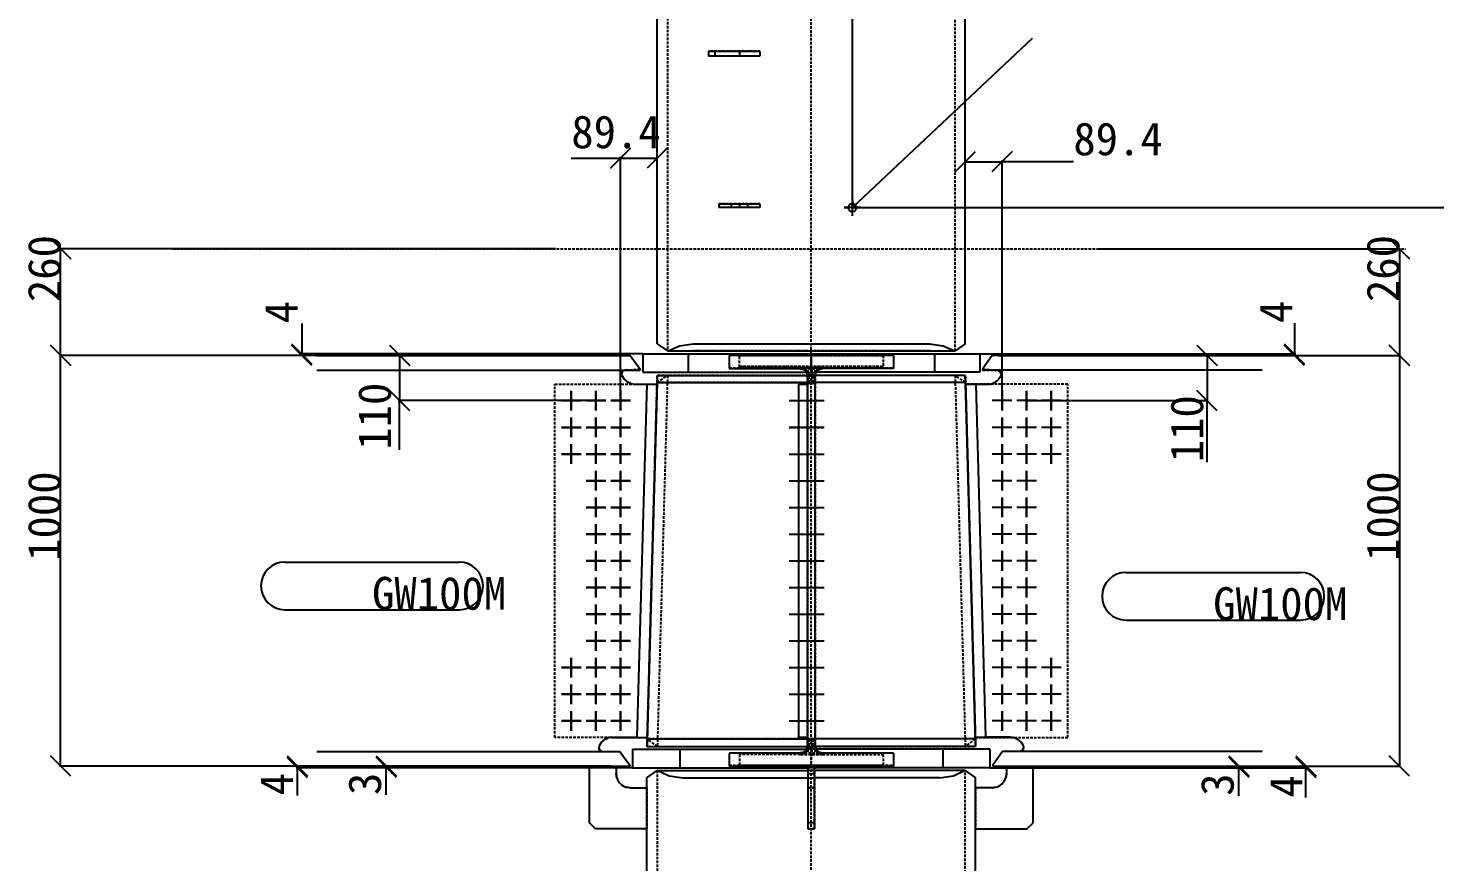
# Model space of a CAD drawing. Extents: x 72 to 24750, y 150 to 17460.
# Drawn here: x 12843 to 16268, y 13419 to 15449 of the extents above; entities that cross this region are included whole.
import ezdxf

# ---------------------------------------------------------------- set-up
doc = ezdxf.new("R2010")
doc.units = 0
doc.header["$MEASUREMENT"] = 0
doc.linetypes.add('HIDDEN', pattern=[9.525, 6.35, -3.175])
for name, color, linetype in [('GREEN_SOLID', 3, 'CONTINUOUS'), ('WHITE_HIDDEN', 7, 'HIDDEN'), ('WHITE_SOLID', 7, 'CONTINUOUS'), ('YELLOW_SOLID', 2, 'CONTINUOUS')]:
    doc.layers.add(name, color=color, linetype=linetype)

msp = doc.modelspace()

# ---------------------------------------------------------------- linework, layer by layer
at = {"layer": 'GREEN_SOLID', "color": 3, "linetype": 'Continuous'}
for p, q in [((14849.744819, 15011.855563), (15288.563759, 15424.477082)), ((14514.642147, 15392.803535), (14514.642147, 15380.803535)), ((14574.672147, 15392.803535), (14574.672147, 15380.803535)), ((14554.672147, 15020.803535), (14554.672147, 15011.803535)), ((14574.672147, 15020.803535), (14574.672147, 15011.803535)), ((14574.672147, 15020.803535), (14574.672147, 15011.803535)), ((14594.672147, 15020.803535), (14594.672147, 15011.803535)), ((14829.674826, 15011.803535), (14842.994826, 15011.803535)), ((14869.674826, 15011.803535), (14829.674826, 15011.803535)), ((14849.674826, 15031.803535), (14849.674826, 15018.483535)), ((14849.674826, 14991.803535), (14849.674826, 15031.803535)), ((14849.674826, 14991.803535), (14849.674826, 15005.123535)), ((14869.674826, 15011.803535), (14856.354826, 15011.803535)), ((14449.674826, 14655.803535), (14449.674826, 14610.803535)), ((14449.674826, 14655.803535), (14449.674826, 14610.803535)), ((14749.674826, 14655.803535), (14749.674826, 14610.803535)), ((15049.674826, 14655.803535), (15049.674826, 14610.803535)), ((15049.674826, 14655.803535), (15049.674826, 14610.803535)), ((14165.272097, 14517.801032), (14165.272102, 14565.801032)), ((14165.272102, 14565.801032), (14165.272097, 14517.801032)), ((14225.272097, 14517.801026), (14225.272102, 14565.801026)), ((14225.272102, 14565.801026), (14225.272097, 14517.801026)), ((14285.272097, 14517.80102), (14285.272102, 14565.80102)), ((14285.272102, 14565.80102), (14285.272097, 14517.80102)), ((15214.077555, 14517.80102), (15214.077551, 14565.80102)), ((15214.077551, 14565.80102), (15214.077555, 14517.80102)), ((15274.077555, 14517.801026), (15274.077551, 14565.801026)), ((15274.077551, 14565.801026), (15274.077555, 14517.801026)), ((15334.077555, 14517.801032), (15334.077551, 14565.801032)), ((15334.077551, 14565.801032), (15334.077555, 14517.801032)), ((14189.2721, 14541.80103), (14141.2721, 14541.801035)), ((14141.2721, 14541.801032), (14189.2721, 14541.801032)), ((14249.2721, 14541.801024), (14201.2721, 14541.801029)), ((14201.2721, 14541.801026), (14249.2721, 14541.801026)), ((14309.2721, 14541.801018), (14261.2721, 14541.801023)), ((14261.2721, 14541.80102), (14309.2721, 14541.80102)), ((14696.174826, 14541.854958), (14781.174826, 14541.854958)), ((14696.174826, 14541.854862), (14781.174826, 14541.854862)), ((14696.174826, 14541.854766), (14781.174826, 14541.854766)), ((15238.077553, 14541.801023), (15190.077553, 14541.801018)), ((15238.077553, 14541.80102), (15190.077553, 14541.80102)), ((15298.077553, 14541.801029), (15250.077553, 14541.801024)), ((15298.077553, 14541.801026), (15250.077553, 14541.801026)), ((15358.077553, 14541.801035), (15310.077553, 14541.80103)), ((15358.077553, 14541.801032), (15310.077553, 14541.801032)), ((14165.272091, 14452.801032), (14165.272095, 14500.801032)), ((14165.272095, 14500.801032), (14165.272091, 14452.801032)), ((14225.272091, 14452.801026), (14225.272095, 14500.801026)), ((14225.272095, 14500.801026), (14225.272091, 14452.801026)), ((14285.272091, 14452.80102), (14285.272095, 14500.80102)), ((14285.272095, 14500.80102), (14285.272091, 14452.80102)), ((15214.077562, 14452.80102), (15214.077557, 14500.80102)), ((15214.077557, 14500.80102), (15214.077562, 14452.80102)), ((15274.077562, 14452.801026), (15274.077557, 14500.801026)), ((15274.077557, 14500.801026), (15274.077562, 14452.801026)), ((15334.077562, 14452.801032), (15334.077557, 14500.801032)), ((15334.077557, 14500.801032), (15334.077562, 14452.801032)), ((14189.272093, 14476.80103), (14141.272093, 14476.801035)), ((14141.272093, 14476.801032), (14189.272093, 14476.801032)), ((14249.272093, 14476.801024), (14201.272093, 14476.801029)), ((14201.272093, 14476.801026), (14249.272093, 14476.801026)), ((14309.272093, 14476.801018), (14261.272093, 14476.801023)), ((14261.272093, 14476.80102), (14309.272093, 14476.80102)), ((14696.174826, 14476.854958), (14781.174826, 14476.854958)), ((14696.174826, 14476.854862), (14781.174826, 14476.854862)), ((14696.174826, 14476.854766), (14781.174826, 14476.854766)), ((15238.07756, 14476.801023), (15190.07756, 14476.801018)), ((15238.07756, 14476.80102), (15190.07756, 14476.80102)), ((15298.07756, 14476.801029), (15250.07756, 14476.801024)), ((15298.07756, 14476.801026), (15250.07756, 14476.801026)), ((15358.07756, 14476.801035), (15310.07756, 14476.80103)), ((15358.07756, 14476.801032), (15310.07756, 14476.801032)), ((14165.272084, 14387.801032), (14165.272089, 14435.801032)), ((14165.272089, 14435.801032), (14165.272084, 14387.801032)), ((14225.272084, 14387.801026), (14225.272089, 14435.801026)), ((14225.272089, 14435.801026), (14225.272084, 14387.801026)), ((14285.272084, 14387.80102), (14285.272089, 14435.80102)), ((14285.272089, 14435.80102), (14285.272084, 14387.80102)), ((15214.077568, 14387.80102), (15214.077564, 14435.80102)), ((15214.077564, 14435.80102), (15214.077568, 14387.80102)), ((15274.077568, 14387.801026), (15274.077564, 14435.801026)), ((15274.077564, 14435.801026), (15274.077568, 14387.801026)), ((15334.077568, 14387.801032), (15334.077564, 14435.801032)), ((15334.077564, 14435.801032), (15334.077568, 14387.801032)), ((14189.272087, 14411.80103), (14141.272087, 14411.801035)), ((14141.272087, 14411.801032), (14189.272087, 14411.801032)), ((14249.272087, 14411.801024), (14201.272087, 14411.801029)), ((14201.272087, 14411.801026), (14249.272087, 14411.801026)), ((14309.272087, 14411.801018), (14261.272087, 14411.801023)), ((14261.272087, 14411.80102), (14309.272087, 14411.80102)), ((14696.174826, 14411.854958), (14781.174826, 14411.854958)), ((14696.174826, 14411.854862), (14781.174826, 14411.854862)), ((14696.174826, 14411.854766), (14781.174826, 14411.854766)), ((15238.077566, 14411.801023), (15190.077566, 14411.801018)), ((15238.077566, 14411.80102), (15190.077566, 14411.80102)), ((15298.077566, 14411.801029), (15250.077566, 14411.801024)), ((15298.077566, 14411.801026), (15250.077566, 14411.801026)), ((15358.077566, 14411.801035), (15310.077566, 14411.80103)), ((15358.077566, 14411.801032), (15310.077566, 14411.801032)), ((14225.272078, 14322.801026), (14225.272082, 14370.801026)), ((14225.272082, 14370.801026), (14225.272078, 14322.801026)), ((14285.272078, 14322.80102), (14285.272082, 14370.80102)), ((14285.272082, 14370.80102), (14285.272078, 14322.80102)), ((15214.077575, 14322.80102), (15214.07757, 14370.80102)), ((15214.07757, 14370.80102), (15214.077575, 14322.80102)), ((15274.077575, 14322.801026), (15274.07757, 14370.801026)), ((15274.07757, 14370.801026), (15274.077575, 14322.801026)), ((14249.27208, 14346.801024), (14201.27208, 14346.801029)), ((14201.27208, 14346.801026), (14249.27208, 14346.801026)), ((14309.27208, 14346.801018), (14261.27208, 14346.801023)), ((14261.27208, 14346.80102), (14309.27208, 14346.80102)), ((14696.174826, 14346.854958), (14781.174826, 14346.854958)), ((14696.174826, 14346.854862), (14781.174826, 14346.854862)), ((15238.077573, 14346.801023), (15190.077573, 14346.801018)), ((15238.077573, 14346.80102), (15190.077573, 14346.80102)), ((15298.077573, 14346.801029), (15250.077573, 14346.801024)), ((15298.077573, 14346.801026), (15250.077573, 14346.801026)), ((14225.272071, 14257.801026), (14225.272076, 14305.801026)), ((14225.272076, 14305.801026), (14225.272071, 14257.801026)), ((14285.272071, 14257.80102), (14285.272076, 14305.80102)), ((14285.272076, 14305.80102), (14285.272071, 14257.80102)), ((15214.077581, 14257.80102), (15214.077577, 14305.80102)), ((15214.077577, 14305.80102), (15214.077581, 14257.80102)), ((15274.077581, 14257.801026), (15274.077577, 14305.801026)), ((15274.077577, 14305.801026), (15274.077581, 14257.801026)), ((14249.272074, 14281.801024), (14201.272074, 14281.801029)), ((14201.272074, 14281.801026), (14249.272074, 14281.801026)), ((14309.272074, 14281.801018), (14261.272074, 14281.801023)), ((14261.272074, 14281.80102), (14309.272074, 14281.80102)), ((14696.174826, 14281.854958), (14781.174826, 14281.854958)), ((14696.174826, 14281.854862), (14781.174826, 14281.854862)), ((15238.077579, 14281.801023), (15190.077579, 14281.801018)), ((15238.077579, 14281.80102), (15190.077579, 14281.80102)), ((15298.077579, 14281.801029), (15250.077579, 14281.801024)), ((15298.077579, 14281.801026), (15250.077579, 14281.801026)), ((14249.272067, 14216.801024), (14201.272067, 14216.801029)), ((14201.272067, 14216.801026), (14249.272067, 14216.801026)), ((14225.272065, 14192.801026), (14225.272069, 14240.801026)), ((14225.272069, 14240.801026), (14225.272065, 14192.801026)), ((14309.272067, 14216.801018), (14261.272067, 14216.801023)), ((14261.272067, 14216.80102), (14309.272067, 14216.80102)), ((14285.272065, 14192.80102), (14285.272069, 14240.80102)), ((14285.272069, 14240.80102), (14285.272065, 14192.80102)), ((14696.174826, 14216.854958), (14781.174826, 14216.854958)), ((14696.174826, 14216.854862), (14781.174826, 14216.854862)), ((15238.077586, 14216.801023), (15190.077586, 14216.801018)), ((15238.077586, 14216.80102), (15190.077586, 14216.80102)), ((15214.077588, 14192.80102), (15214.077583, 14240.80102)), ((15214.077583, 14240.80102), (15214.077588, 14192.80102)), ((15298.077586, 14216.801029), (15250.077586, 14216.801024)), ((15298.077586, 14216.801026), (15250.077586, 14216.801026)), ((15274.077588, 14192.801026), (15274.077583, 14240.801026)), ((15274.077583, 14240.801026), (15274.077588, 14192.801026)), ((13467.726933, 14148.741829), (13892.726933, 14148.741829)), ((14249.272061, 14151.801024), (14201.272061, 14151.801029)), ((14201.272061, 14151.801026), (14249.272061, 14151.801026)), ((14225.272058, 14127.801026), (14225.272063, 14175.801026)), ((14225.272063, 14175.801026), (14225.272058, 14127.801026)), ((14309.272061, 14151.801018), (14261.272061, 14151.801023)), ((14261.272061, 14151.80102), (14309.272061, 14151.80102)), ((14285.272058, 14127.80102), (14285.272063, 14175.80102)), ((14285.272063, 14175.80102), (14285.272058, 14127.80102)), ((14696.174826, 14151.854958), (14781.174826, 14151.854958)), ((14696.174826, 14151.854862), (14781.174826, 14151.854862)), ((15238.077592, 14151.801023), (15190.077592, 14151.801018)), ((15238.077592, 14151.80102), (15190.077592, 14151.80102)), ((15214.077594, 14127.80102), (15214.07759, 14175.80102)), ((15214.07759, 14175.80102), (15214.077594, 14127.80102)), ((15298.077592, 14151.801029), (15250.077592, 14151.801024)), ((15298.077592, 14151.801026), (15250.077592, 14151.801026)), ((15274.077594, 14127.801026), (15274.07759, 14175.801026)), ((15274.07759, 14175.801026), (15274.077594, 14127.801026)), ((15515.805133, 14123.505594), (15940.805133, 14123.505594)), ((14249.272054, 14086.801024), (14201.272054, 14086.801029)), ((14201.272054, 14086.801026), (14249.272054, 14086.801026)), ((14225.272052, 14062.801026), (14225.272056, 14110.801026)), ((14225.272056, 14110.801026), (14225.272052, 14062.801026)), ((14309.272054, 14086.801018), (14261.272054, 14086.801023)), ((14261.272054, 14086.80102), (14309.272054, 14086.80102)), ((14285.272052, 14062.80102), (14285.272056, 14110.80102)), ((14285.272056, 14110.80102), (14285.272052, 14062.80102)), ((14696.174826, 14086.854958), (14781.174826, 14086.854958)), ((14696.174826, 14086.854862), (14781.174826, 14086.854862)), ((15238.077599, 14086.801023), (15190.077599, 14086.801018)), ((15238.077599, 14086.80102), (15190.077599, 14086.80102)), ((15214.077601, 14062.80102), (15214.077596, 14110.80102)), ((15214.077596, 14110.80102), (15214.077601, 14062.80102)), ((15298.077599, 14086.801029), (15250.077599, 14086.801024)), ((15298.077599, 14086.801026), (15250.077599, 14086.801026)), ((15274.077601, 14062.801026), (15274.077596, 14110.801026)), ((15274.077596, 14110.801026), (15274.077601, 14062.801026)), ((14225.272045, 13997.801026), (14225.27205, 14045.801026)), ((14225.27205, 14045.801026), (14225.272045, 13997.801026)), ((14285.272045, 13997.80102), (14285.27205, 14045.80102)), ((14285.27205, 14045.80102), (14285.272045, 13997.80102)), ((15214.077607, 13997.80102), (15214.077603, 14045.80102)), ((15214.077603, 14045.80102), (15214.077607, 13997.80102)), ((15274.077607, 13997.801026), (15274.077603, 14045.801026)), ((15274.077603, 14045.801026), (15274.077607, 13997.801026)), ((13467.726933, 14032.741829), (13892.726933, 14032.741829)), ((14249.272048, 14021.801024), (14201.272048, 14021.801029)), ((14201.272048, 14021.801026), (14249.272048, 14021.801026)), ((14309.272048, 14021.801018), (14261.272048, 14021.801023)), ((14261.272048, 14021.80102), (14309.272048, 14021.80102)), ((14696.174826, 14021.854958), (14781.174826, 14021.854958)), ((14696.174826, 14021.854862), (14781.174826, 14021.854862)), ((15238.077605, 14021.801023), (15190.077605, 14021.801018)), ((15238.077605, 14021.80102), (15190.077605, 14021.80102)), ((15298.077605, 14021.801029), (15250.077605, 14021.801024)), ((15298.077605, 14021.801026), (15250.077605, 14021.801026)), ((14225.272039, 13932.801026), (14225.272043, 13980.801026)), ((14225.272043, 13980.801026), (14225.272039, 13932.801026)), ((14285.272039, 13932.80102), (14285.272043, 13980.80102)), ((14285.272043, 13980.80102), (14285.272039, 13932.80102)), ((15214.077614, 13932.80102), (15214.077609, 13980.80102)), ((15214.077609, 13980.80102), (15214.077614, 13932.80102)), ((15274.077614, 13932.801026), (15274.077609, 13980.801026)), ((15274.077609, 13980.801026), (15274.077614, 13932.801026)), ((15515.805133, 14007.505594), (15940.805133, 14007.505594)), ((14249.272041, 13956.801024), (14201.272041, 13956.801029)), ((14201.272041, 13956.801026), (14249.272041, 13956.801026)), ((14309.272041, 13956.801018), (14261.272041, 13956.801023)), ((14261.272041, 13956.80102), (14309.272041, 13956.80102)), ((14696.174826, 13956.854958), (14781.174826, 13956.854958)), ((14696.174826, 13956.854862), (14781.174826, 13956.854862)), ((15238.077612, 13956.801023), (15190.077612, 13956.801018)), ((15238.077612, 13956.80102), (15190.077612, 13956.80102)), ((15298.077612, 13956.801029), (15250.077612, 13956.801024)), ((15298.077612, 13956.801026), (15250.077612, 13956.801026)), ((14165.272032, 13867.801032), (14165.272037, 13915.801032)), ((14165.272037, 13915.801032), (14165.272032, 13867.801032)), ((14225.272032, 13867.801026), (14225.272037, 13915.801026)), ((14225.272037, 13915.801026), (14225.272032, 13867.801026)), ((14285.272032, 13867.80102), (14285.272037, 13915.80102)), ((14285.272037, 13915.80102), (14285.272032, 13867.80102)), ((15214.07762, 13867.80102), (15214.077616, 13915.80102)), ((15214.077616, 13915.80102), (15214.07762, 13867.80102)), ((15274.07762, 13867.801026), (15274.077616, 13915.801026)), ((15274.077616, 13915.801026), (15274.07762, 13867.801026)), ((15334.07762, 13867.801032), (15334.077616, 13915.801032)), ((15334.077616, 13915.801032), (15334.07762, 13867.801032)), ((14189.272035, 13891.80103), (14141.272035, 13891.801035)), ((14141.272035, 13891.801032), (14189.272035, 13891.801032)), ((14249.272035, 13891.801024), (14201.272035, 13891.801029)), ((14201.272035, 13891.801026), (14249.272035, 13891.801026)), ((14309.272035, 13891.801018), (14261.272035, 13891.801023)), ((14261.272035, 13891.80102), (14309.272035, 13891.80102)), ((14696.174826, 13891.854958), (14781.174826, 13891.854958)), ((14696.174826, 13891.854862), (14781.174826, 13891.854862)), ((14696.174826, 13891.854766), (14781.174826, 13891.854766)), ((15238.077618, 13891.801023), (15190.077618, 13891.801018)), ((15238.077618, 13891.80102), (15190.077618, 13891.80102)), ((15298.077618, 13891.801029), (15250.077618, 13891.801024)), ((15298.077618, 13891.801026), (15250.077618, 13891.801026)), ((15358.077618, 13891.801035), (15310.077618, 13891.80103)), ((15358.077618, 13891.801032), (15310.077618, 13891.801032)), ((14165.272026, 13802.801032), (14165.27203, 13850.801032)), ((14165.27203, 13850.801032), (14165.272026, 13802.801032)), ((14225.272026, 13802.801026), (14225.27203, 13850.801026)), ((14225.27203, 13850.801026), (14225.272026, 13802.801026)), ((14285.272026, 13802.80102), (14285.27203, 13850.80102)), ((14285.27203, 13850.80102), (14285.272026, 13802.80102)), ((15214.077627, 13802.80102), (15214.077622, 13850.80102)), ((15214.077622, 13850.80102), (15214.077627, 13802.80102)), ((15274.077627, 13802.801026), (15274.077622, 13850.801026)), ((15274.077622, 13850.801026), (15274.077627, 13802.801026)), ((15334.077627, 13802.801032), (15334.077622, 13850.801032)), ((15334.077622, 13850.801032), (15334.077627, 13802.801032)), ((14189.272028, 13826.80103), (14141.272028, 13826.801035)), ((14141.272028, 13826.801032), (14189.272028, 13826.801032)), ((14249.272028, 13826.801024), (14201.272028, 13826.801029)), ((14201.272028, 13826.801026), (14249.272028, 13826.801026)), ((14309.272028, 13826.801018), (14261.272028, 13826.801023)), ((14261.272028, 13826.80102), (14309.272028, 13826.80102)), ((14696.174826, 13826.854958), (14781.174826, 13826.854958)), ((14696.174826, 13826.854862), (14781.174826, 13826.854862)), ((14696.174826, 13826.854766), (14781.174826, 13826.854766)), ((15238.077625, 13826.801023), (15190.077625, 13826.801018)), ((15238.077625, 13826.80102), (15190.077625, 13826.80102)), ((15298.077625, 13826.801029), (15250.077625, 13826.801024)), ((15298.077625, 13826.801026), (15250.077625, 13826.801026)), ((15358.077625, 13826.801035), (15310.077625, 13826.80103)), ((15358.077625, 13826.801032), (15310.077625, 13826.801032)), ((14165.272019, 13737.801032), (14165.272024, 13785.801032)), ((14165.272024, 13785.801032), (14165.272019, 13737.801032)), ((14225.272019, 13737.801026), (14225.272024, 13785.801026)), ((14225.272024, 13785.801026), (14225.272019, 13737.801026)), ((14285.272019, 13737.80102), (14285.272024, 13785.80102)), ((14285.272024, 13785.80102), (14285.272019, 13737.80102)), ((15214.077633, 13737.80102), (15214.077629, 13785.80102)), ((15214.077629, 13785.80102), (15214.077633, 13737.80102)), ((15274.077633, 13737.801026), (15274.077629, 13785.801026)), ((15274.077629, 13785.801026), (15274.077633, 13737.801026)), ((15334.077633, 13737.801032), (15334.077629, 13785.801032)), ((15334.077629, 13785.801032), (15334.077633, 13737.801032)), ((14189.272022, 13761.80103), (14141.272022, 13761.801035)), ((14141.272022, 13761.801032), (14189.272022, 13761.801032)), ((14249.272022, 13761.801024), (14201.272022, 13761.801029)), ((14201.272022, 13761.801026), (14249.272022, 13761.801026)), ((14309.272022, 13761.801018), (14261.272022, 13761.801023)), ((14261.272022, 13761.80102), (14309.272022, 13761.80102)), ((14696.174826, 13761.854958), (14781.174826, 13761.854958)), ((14696.174826, 13761.854862), (14781.174826, 13761.854862)), ((14696.174826, 13761.854766), (14781.174826, 13761.854766)), ((15238.077631, 13761.801023), (15190.077631, 13761.801018)), ((15238.077631, 13761.80102), (15190.077631, 13761.80102)), ((15298.077631, 13761.801029), (15250.077631, 13761.801024)), ((15298.077631, 13761.801026), (15250.077631, 13761.801026)), ((15358.077631, 13761.801035), (15310.077631, 13761.80103)), ((15358.077631, 13761.801032), (15310.077631, 13761.801032)), ((14429.674826, 13692.803535), (14429.674826, 13647.803535)), ((14429.674826, 13692.803535), (14429.674826, 13647.803535)), ((15069.674826, 13692.803535), (15069.674826, 13647.803535)), ((15069.674826, 13692.803535), (15069.674826, 13647.803535))]:
    msp.add_line(p, q, dxfattribs=at)
msp.add_circle((14849.674826, 15011.803535), 10, dxfattribs=at)
for centre, start, end in [((13467.726933, 14090.741829), 90, 270), ((13892.726933, 14090.741829), 270, 90), ((15515.805133, 14065.505594), 90, 270), ((15940.805133, 14065.505594), 270, 90)]:
    msp.add_arc(centre, 58, start, end, dxfattribs=at)
at = {"layer": 'WHITE_HIDDEN', "color": 7, "linetype": 'HIDDEN'}
for p, q in [((14399.674826, 15911.803535), (14399.674826, 14662.803535)), ((15099.674826, 14662.803535), (15099.674826, 15911.803535)), ((14499.672147, 15392.803535), (14499.672147, 15380.803535)), ((14624.672147, 15392.803535), (14499.672147, 15392.803535)), ((14624.672147, 15380.803535), (14499.672147, 15380.803535)), ((14624.672147, 15392.803535), (14624.672147, 15380.803535)), ((14524.672147, 15020.803535), (14524.672147, 15011.803535)), ((14624.672147, 15020.803535), (14524.672147, 15020.803535)), ((14624.672147, 15011.803535), (14524.672147, 15011.803535)), ((14624.672147, 15020.803535), (14624.672147, 15011.803535)), ((14399.674826, 14662.803535), (14399.654826, 14662.803535)), ((14399.654826, 14662.803535), (14399.674826, 14662.803535)), ((15037.174826, 14662.803535), (14462.174826, 14662.803535)), ((15098.076635, 14662.803535), (15099.04667, 14662.803535)), ((15098.076635, 14662.803535), (15099.04667, 14662.803535)), ((15099.04667, 14662.803535), (15099.694826, 14662.803535)), ((15099.674826, 14662.803535), (15099.694826, 14662.803535)), ((15099.694826, 14662.803535), (15099.674826, 14662.803535)), ((14374.674826, 14603.112407), (14349.674826, 13699.803536)), ((14349.674826, 13699.803536), (14374.67479, 14603.112407)), ((14374.19082, 14586.304979), (14399.665183, 14603.112407)), ((14374.190907, 14586.304979), (14374.674826, 14603.112407)), ((15124.674863, 14603.112381), (14374.674826, 14603.112407)), ((14399.665183, 14603.112407), (14374.684384, 13699.803536)), ((14761.955986, 14610.803535), (14737.393666, 14610.803535)), ((14759.435177, 14603.112407), (14739.914475, 14603.112407)), ((15099.684469, 14603.112407), (15124.665268, 13699.803536)), ((15125.158833, 14586.304979), (15099.684469, 14603.112407)), ((15124.674827, 14603.112407), (15149.674826, 13699.803536)), ((15149.674826, 13699.803536), (15124.674863, 14603.112381)), ((15124.674863, 14603.112381), (15125.158781, 14586.304979)), ((14125.267822, 13721.800785), (14125.271784, 14581.800724)), ((14125.271784, 14581.800724), (14349.061096, 14581.800836)), ((14374.190907, 14586.304979), (14349.674826, 13699.803536)), ((14350.177856, 13717.993143), (14374.19082, 14586.304979)), ((14374.070734, 14581.800849), (14350.287793, 13721.796198)), ((15125.158781, 14586.304979), (14374.190907, 14586.304979)), ((14718.174826, 14581.854177), (14740.174826, 14581.854177)), ((14718.174826, 14581.805322), (14718.174826, 13721.805383)), ((14718.174826, 14581.804177), (14718.174826, 14581.805322)), ((14718.174826, 14581.805322), (14740.174826, 14581.805322)), ((14740.174826, 14581.804177), (14718.174826, 14581.804177)), ((14759.174826, 14586.304979), (14740.174826, 14586.304979)), ((14740.174826, 14581.855322), (14740.174826, 13721.855383)), ((14740.174826, 14581.854177), (14740.174826, 14581.855322)), ((14740.174826, 14581.805322), (14740.174826, 13721.805383)), ((14740.174826, 14581.804177), (14740.174826, 14581.805322)), ((15125.158781, 14586.304979), (15149.674826, 13699.803536)), ((15125.158833, 14586.304979), (15149.171797, 13717.993143)), ((15125.278949, 14581.800849), (15149.061844, 13721.796137)), ((15374.077869, 14581.800724), (15125.278949, 14581.800849)), ((15374.081827, 13721.800785), (15374.077869, 14581.800724)), ((14262.056662, 13721.797997), (14125.267822, 13721.800785)), ((14374.684384, 13699.803536), (14350.177856, 13717.993143)), ((15149.171796, 13717.993143), (14350.177892, 13717.993143)), ((14718.174826, 13721.859535), (14740.174826, 13721.859535)), ((14718.174826, 13721.809597), (14740.174826, 13721.809597)), ((14718.174826, 13721.805383), (14740.174826, 13721.805383)), ((14759.174826, 13717.993143), (14740.174826, 13717.993143)), ((15149.171797, 13717.993143), (15124.665268, 13699.803536)), ((15149.061844, 13721.796137), (15374.081827, 13721.800785)), ((14349.674826, 13699.803536), (15149.674826, 13699.803536)), ((14761.955986, 13692.803535), (14737.393666, 13692.803535)), ((14759.572651, 13699.803536), (14739.777002, 13699.803536)), ((14274.672907, 13633.803535), (14276.385929, 13622.98794)), ((14375.302983, 13640.803535), (14374.654826, 13640.803535)), ((14374.654826, 13640.803535), (14374.674826, 13640.803535)), ((14374.654826, 13640.803535), (14374.674826, 13640.803535)), ((14374.674826, 13640.803535), (14375.302983, 13640.803535)), ((14374.674826, 13640.803535), (14375.302983, 13640.803535)), ((14374.674826, 13640.803535), (14374.674826, 8562.803535)), ((14375.302983, 13640.803535), (14376.273018, 13640.803535)), ((14375.302983, 13640.803535), (14376.273018, 13640.803535)), ((14741.674826, 13648.803535), (14741.674826, 13498.803535)), ((14757.674826, 13648.803535), (14741.674826, 13648.803535)), ((14757.674826, 13647.803535), (14741.674826, 13647.803535)), ((14757.674826, 13640.803535), (14741.674826, 13640.803535)), ((14741.674826, 13633.803535), (14757.674826, 13633.803535)), ((14741.674826, 13633.803535), (14757.674826, 13633.803535)), ((14757.674826, 13648.803535), (14757.674826, 13598.803535)), ((15124.674826, 13640.803535), (15124.694826, 13640.803535)), ((15124.674826, 8562.803535), (15124.674826, 13640.803535)), ((15124.674826, 13640.803535), (15124.694826, 13640.803535)), ((15222.963724, 13622.98794), (15224.676746, 13633.803535)), ((14298.857312, 13600.516556), (14309.672907, 13598.803535)), ((14349.672907, 13598.803535), (14349.672907, 13498.803535)), ((14741.674826, 13623.31235), (14757.674826, 13623.31235)), ((14741.674826, 13598.803535), (14757.674826, 13598.803535)), ((14757.674826, 13598.803535), (14741.674826, 13598.803535)), ((14757.674826, 13600.516556), (14757.674826, 13498.803535)), ((15149.676746, 13598.803535), (15149.676746, 13498.803535)), ((15189.676746, 13598.803535), (15200.49234, 13600.516556)), ((14757.674826, 13513.803535), (14741.674826, 13513.803535)), ((14757.674826, 13498.803535), (14741.674826, 13498.803535))]:
    msp.add_line(p, q, dxfattribs=at)
for centre, start, end in [((14309.672907, 13633.803535), 198, 252), ((15189.676746, 13633.803535), 288, 342)]:
    msp.add_arc(centre, 35, start, end, dxfattribs=at)
at = {"layer": 'WHITE_SOLID', "color": 4, "linetype": 'HIDDEN'}
for p, q in [((14749.674826, 2007.599904), (14749.674826, 16512.463535)), ((13195.917735, 14911.803535), (16197.653416, 14911.803535))]:
    msp.add_line(p, q, dxfattribs=at)
at = {"layer": 'WHITE_SOLID', "color": 7, "linetype": 'Continuous'}
for p, q in [((14849.674826, 15012.303535), (14849.674826, 16462.91303)), ((14849.674826, 15012.303535), (14849.674826, 16462.91303)), ((14260.523363, 15107.701264), (14310.020837, 15157.198739)), ((14399.423563, 15157.198738), (14349.926089, 15107.701264)), ((15099.926089, 15098.998432), (15149.423563, 15148.495907)), ((15238.82629, 15148.495907), (15189.328816, 15098.998432)), ((14165.369922, 15132.450002), (14285.2721, 15132.450001)), ((14285.2721, 14542.30102), (14285.2721, 15135.450001)), ((14285.2721, 15132.450001), (14374.674826, 15132.450001)), ((14374.674826, 14709.077502), (14374.674826, 15135.450001)), ((15124.674826, 14731.495744), (15124.674826, 15126.74717)), ((15124.674826, 15123.74717), (15214.077553, 15123.747169)), ((15214.077553, 14542.30102), (15214.077553, 15126.747169)), ((15387.701814, 15123.747169), (15214.077553, 15123.747169)), ((14850.174826, 15011.803535), (16682.311177, 15011.803554)), ((14850.174826, 15011.803535), (16682.311177, 15011.803554)), ((12897.267681, 14936.552221), (12946.765157, 14887.054748)), ((16156.756786, 14936.55228), (16206.254261, 14887.054805)), ((14126.997289, 14911.803535), (12919.016419, 14911.803484)), ((12922.016419, 14651.803485), (12922.016419, 14911.803484)), ((15444.627327, 14911.803535), (16184.505523, 14911.803543)), ((16181.505523, 14911.803542), (16181.505523, 14651.803542)), ((13509.106927, 14729.777784), (13509.106927, 14655.8035)), ((15926.053998, 14730.712652), (15926.053998, 14655.803567)), ((12897.267681, 14676.552222), (12946.765157, 14627.054749)), ((12946.765157, 14627.054749), (12897.267681, 14676.552222)), ((13484.358188, 14680.552236), (13533.855665, 14631.054764)), ((13533.855665, 14627.054765), (13484.358189, 14676.552238)), ((13722.452509, 14676.552267), (13771.949984, 14627.054793)), ((15688.515024, 14676.552277), (15738.012499, 14627.054802)), ((15901.305259, 14680.552303), (15950.802736, 14631.054831)), ((15950.802736, 14627.054829), (15901.305259, 14676.552302)), ((16206.254261, 14627.054805), (16156.756786, 14676.55228)), ((16156.756786, 14676.55228), (16206.254261, 14627.054805)), ((14107.28148, 14651.803535), (12919.016419, 14651.803485)), ((14107.28148, 14651.803535), (12919.016419, 14651.803485)), ((12922.016419, 13651.803486), (12922.016419, 14651.803485)), ((14339.174826, 14655.803535), (13506.106927, 14655.8035)), ((14308.595043, 14651.803535), (13506.106927, 14651.803501)), ((13509.106927, 14651.803501), (13509.106927, 14655.8035)), ((14230.833881, 14651.803535), (13744.201247, 14651.80353)), ((13747.201247, 14651.80353), (13747.201247, 14541.801021)), ((15160.174826, 14655.803535), (15929.053998, 14655.803567)), ((15204.572136, 14651.803535), (15929.053998, 14651.803565)), ((15250.405555, 14651.803535), (15716.263762, 14651.80354)), ((15444.627327, 14651.803535), (16184.505523, 14651.803543)), ((15444.627327, 14651.803535), (16184.505523, 14651.803543)), ((15713.263762, 14651.80354), (15713.263762, 14541.80103)), ((15926.053998, 14651.803565), (15926.053998, 14655.803567)), ((16181.505523, 14651.803542), (16181.505523, 13651.803542)), ((13771.949984, 14517.052284), (13722.45251, 14566.549758)), ((15738.012499, 14517.052293), (15688.515024, 14566.549768)), ((14224.7721, 14541.801026), (13744.201247, 14541.801021)), ((13747.201247, 14422.335841), (13747.201247, 14541.801021)), ((15274.577553, 14541.801026), (15716.263762, 14541.80103)), ((15713.263762, 14391.758769), (15713.263762, 14541.80103)), ((12946.765157, 13627.054749), (12897.267681, 13676.552223)), ((13473.860863, 13676.552264), (13523.358338, 13627.05479)), ((13523.358338, 13623.054789), (13473.860864, 13672.552264)), ((13689.971231, 13676.552267), (13739.468706, 13627.054792)), ((13739.468706, 13624.054792), (13689.971231, 13673.552267)), ((15766.22374, 13676.552278), (15815.721215, 13627.054803)), ((15815.721215, 13624.054803), (15766.22374, 13673.552278)), ((15929.321671, 13676.55228), (15978.819146, 13627.054805)), ((15978.819146, 13623.054806), (15929.321671, 13672.55228)), ((16206.254261, 13627.054805), (16156.756786, 13676.552279)), ((14090.382216, 13651.803535), (12919.016419, 13651.803486)), ((14258.010878, 13651.803535), (13495.609601, 13651.803527)), ((14314.174826, 13647.803535), (13495.609601, 13647.803527)), ((13498.609601, 13651.803527), (13498.609601, 13647.803527)), ((13498.609601, 13580.536787), (13498.609601, 13647.803527)), ((14261.523867, 13651.803535), (13711.719968, 13651.803529)), ((14260.629521, 13648.803535), (13711.719968, 13648.803529)), ((13714.719968, 13651.803529), (13714.719968, 13648.803529)), ((13714.719968, 13581.580209), (13714.719968, 13648.803529)), ((15185.174826, 13647.803535), (15957.070408, 13647.803543)), ((15224.778241, 13651.803535), (15957.070408, 13651.803542)), ((15250.82351, 13648.803535), (15793.972477, 13648.803541)), ((15252.314086, 13651.803535), (15793.972477, 13651.80354)), ((15477.023118, 13651.803535), (16184.505523, 13651.803542)), ((15790.972477, 13651.80354), (15790.972477, 13648.80354)), ((15790.972477, 13579.747906), (15790.972477, 13648.80354)), ((15954.070408, 13651.803542), (15954.070408, 13647.803543)), ((15954.070408, 13575.334705), (15954.070408, 13647.803543))]:
    msp.add_line(p, q, dxfattribs=at)
at = {"layer": 'WHITE_SOLID', "color": 3, "linetype": 'HIDDEN'}
for p, q in [((14514.662147, 15392.803535), (14514.662147, 15380.803535)), ((14574.672147, 15392.803535), (14574.672147, 15380.803535)), ((14554.672147, 15020.803535), (14554.672147, 15011.803535)), ((14574.672147, 15020.803535), (14574.672147, 15011.803535)), ((14574.672147, 15020.803535), (14574.672147, 15011.803535)), ((14594.672147, 15020.803535), (14594.672147, 15011.803535)), ((14696.174826, 14541.804958), (14781.174826, 14541.804958)), ((14696.174826, 14541.804862), (14781.174826, 14541.804862)), ((14696.174826, 14541.804766), (14781.174826, 14541.804766)), ((14696.174826, 14476.804958), (14781.174826, 14476.804958)), ((14696.174826, 14476.804862), (14781.174826, 14476.804862)), ((14696.174826, 14476.804766), (14781.174826, 14476.804766)), ((14696.174826, 14411.804958), (14781.174826, 14411.804958)), ((14696.174826, 14411.804862), (14781.174826, 14411.804862)), ((14696.174826, 14411.804766), (14781.174826, 14411.804766)), ((14696.174826, 14346.804958), (14781.174826, 14346.804958)), ((14696.174826, 14346.804862), (14781.174826, 14346.804862)), ((14696.174826, 14281.804958), (14781.174826, 14281.804958)), ((14696.174826, 14281.804862), (14781.174826, 14281.804862)), ((14696.174826, 14216.804958), (14781.174826, 14216.804958)), ((14696.174826, 14216.804862), (14781.174826, 14216.804862)), ((14696.174826, 14151.804958), (14781.174826, 14151.804958)), ((14696.174826, 14151.804862), (14781.174826, 14151.804862)), ((14696.174826, 14086.804958), (14781.174826, 14086.804958)), ((14696.174826, 14086.804862), (14781.174826, 14086.804862)), ((14696.174826, 14021.804958), (14781.174826, 14021.804958)), ((14696.174826, 14021.804862), (14781.174826, 14021.804862)), ((14696.174826, 13956.804958), (14781.174826, 13956.804958)), ((14696.174826, 13956.804862), (14781.174826, 13956.804862)), ((14696.174826, 13891.804958), (14781.174826, 13891.804958)), ((14696.174826, 13891.804862), (14781.174826, 13891.804862)), ((14696.174826, 13891.804766), (14781.174826, 13891.804766)), ((14696.174826, 13826.804958), (14781.174826, 13826.804958)), ((14696.174826, 13826.804862), (14781.174826, 13826.804862)), ((14696.174826, 13826.804766), (14781.174826, 13826.804766)), ((14696.174826, 13761.804958), (14781.174826, 13761.804958)), ((14696.174826, 13761.804862), (14781.174826, 13761.804862)), ((14696.174826, 13761.804766), (14781.174826, 13761.804766)), ((14749.674826, 13692.803535), (14749.674826, 13647.803535))]:
    msp.add_line(p, q, dxfattribs=at)
at = {"layer": 'WHITE_SOLID', "color": 1, "linetype": 'Continuous'}
for p, q in [((13545.917735, 14651.803535), (14309.095043, 14651.803535)), ((14309.095043, 14651.803535), (14332.679957, 14618.101149)), ((14549.674826, 14651.803535), (14549.674826, 14619.803535)), ((14949.674826, 14651.803535), (14549.674826, 14651.803535)), ((14949.674826, 14651.803535), (14949.674826, 14619.803535)), ((15190.25582, 14651.803535), (15166.670908, 14618.101144)), ((15847.653416, 14651.803535), (15190.25582, 14651.803535)), ((13545.917735, 14615.803535), (14332.6794, 14615.803535)), ((14287.712492, 14607.651221), (14289.311705, 14612.288434)), ((14287.712492, 14607.651221), (14288.510858, 14602.811403)), ((14288.510858, 14602.811403), (14293.847495, 14594.226727)), ((14289.311705, 14612.288434), (14292.923705, 14615.803535)), ((14293.700272, 14615.803535), (14292.923705, 14615.607272)), ((14292.923705, 14615.607272), (14293.700272, 14615.803535)), ((14292.923705, 14615.803535), (14292.923705, 14615.607272)), ((14292.923705, 14615.607272), (14292.923705, 14615.803535)), ((14332.6794, 14615.803535), (14292.923705, 14615.607272)), ((14301.414894, 14587.525175), (14293.847495, 14594.226727)), ((14332.679957, 14618.101149), (14332.6794, 14615.803535)), ((14549.674826, 14619.803535), (14722.174826, 14619.803535)), ((14722.174826, 14619.803535), (14729.063128, 14618.433366)), ((14738.804658, 14608.691836), (14740.174826, 14601.803535)), ((14740.174826, 14601.803535), (14740.174826, 13701.803535)), ((14759.174826, 14601.803535), (14760.544995, 14608.691836)), ((14759.174826, 13701.803535), (14759.174826, 14601.803535)), ((14770.286525, 14618.433366), (14777.174826, 14619.803535)), ((14949.674826, 14619.803535), (14777.174826, 14619.803535)), ((15166.670908, 14618.101144), (15166.671465, 14615.803535)), ((15847.653416, 14615.803535), (15166.671465, 14615.803535)), ((15205.503371, 14593.226728), (15197.935972, 14586.525175)), ((15206.42716, 14614.607273), (15201.671464, 14615.803535)), ((15210.840008, 14601.811403), (15205.503371, 14593.226728)), ((15206.42716, 14614.607273), (15210.03916, 14611.288435)), ((15210.03916, 14611.288435), (15211.638373, 14606.651222)), ((15211.638373, 14606.651222), (15210.840008, 14601.811403)), ((14310.581865, 14583.265716), (14301.414894, 14587.525175)), ((14310.581865, 14583.265716), (14320.583797, 14581.80363)), ((14320.583797, 14581.80363), (14349.060982, 14581.79673)), ((14349.060982, 14581.79673), (14325.281942, 13722.295173)), ((15178.767069, 14580.803632), (15150.316336, 14580.796736)), ((15150.316336, 14580.796736), (15174.053601, 13722.805174)), ((15188.769001, 14582.265717), (15178.767069, 14580.803632)), ((15197.935972, 14586.525175), (15188.769001, 14582.265717)), ((14233.39841, 13701.304724), (14232.597701, 13696.465293)), ((14238.739209, 13709.886811), (14233.39841, 13701.304724)), ((14238.739209, 13709.886811), (14246.309856, 13716.584695)), ((14246.309856, 13716.584695), (14255.478891, 13720.839711)), ((14265.48153, 13722.296951), (14255.478891, 13720.839711)), ((14265.48153, 13722.296951), (14325.281942, 13722.295173)), ((14740.174826, 13701.803535), (14738.804658, 13694.915233)), ((14760.544995, 13694.915233), (14759.174826, 13701.803535)), ((15174.053601, 13722.805174), (15233.866829, 13722.806954)), ((15233.866829, 13722.806954), (15243.869471, 13721.349717)), ((15243.869471, 13721.349717), (15253.038508, 13717.094703)), ((15253.038508, 13717.094703), (15260.609157, 13710.396818)), ((15260.609157, 13710.396818), (15265.949955, 13701.814729)), ((15265.949955, 13701.814729), (15266.750663, 13696.975297)), ((13545.917735, 13687.803535), (14283.890312, 13687.803535)), ((14234.194667, 13691.827305), (14232.597701, 13696.465293)), ((14237.805058, 13688.506718), (14234.194667, 13691.827305)), ((14237.805058, 13688.506718), (14240.581736, 13687.803535)), ((14283.890312, 13687.803535), (14307.673148, 13653.813367)), ((14549.674826, 13683.803535), (14549.674826, 13651.803535)), ((14722.174826, 13683.803535), (14549.674826, 13683.803535)), ((14729.063128, 13685.173703), (14722.174826, 13683.803535)), ((14777.174826, 13683.803535), (14770.286525, 13685.173703)), ((14949.674826, 13683.803535), (14777.174826, 13683.803535)), ((14949.674826, 13683.803535), (14949.674826, 13651.803535)), ((15215.459339, 13687.803535), (15191.676504, 13653.813363)), ((15847.653416, 13687.803535), (15215.459339, 13687.803535)), ((15261.543303, 13689.016722), (15256.78819, 13687.803535)), ((15265.153695, 13692.337309), (15261.543303, 13689.016722)), ((15266.750663, 13696.975297), (15265.153695, 13692.337309)), ((13545.917735, 13651.803535), (14307.672661, 13651.803535)), ((14307.673148, 13653.813367), (14307.672661, 13651.803535)), ((14549.674826, 13651.803535), (14949.674826, 13651.803535)), ((15191.676504, 13653.813363), (15191.676991, 13651.803535)), ((15191.676991, 13651.803535), (15847.653416, 13651.803535))]:
    msp.add_line(p, q, dxfattribs=at)
at = {"layer": 'WHITE_SOLID', "color": 1, "linetype": 'HIDDEN'}
for p, q in [((14574.674826, 14651.803535), (14924.674826, 14651.803535)), ((14574.674826, 14623.803535), (14574.674826, 14651.803535)), ((14574.674826, 14625.810674), (14924.674826, 14625.810674)), ((14924.674826, 14651.803535), (14924.674826, 14623.803535)), ((14289.311705, 14612.288434), (14287.712492, 14607.651221)), ((14292.923705, 14615.803535), (14289.311705, 14612.288434)), ((14293.700272, 14615.803535), (14297.679401, 14616.809181)), ((14293.847495, 14594.226727), (14301.414894, 14587.525175)), ((14297.679401, 14616.809181), (14332.423096, 14618.468198)), ((14549.674826, 14621.810674), (14949.674826, 14621.810674)), ((14722.174826, 14623.803535), (14574.674826, 14623.803535)), ((14729.063128, 14622.433366), (14722.174826, 14623.803535)), ((14722.174826, 14619.803535), (14729.063128, 14618.433366)), ((14723.604499, 14619.519155), (14775.745153, 14619.519155)), ((14723.6045, 14623.519155), (14775.745153, 14623.519155)), ((14723.647133, 14619.510674), (14775.702519, 14619.510674)), ((14723.647134, 14623.510674), (14775.702519, 14623.510674)), ((14734.203907, 14618.998408), (14729.063128, 14622.433366)), ((14729.063128, 14618.433366), (14734.902748, 14614.531457)), ((14734.902748, 14618.531457), (14734.203907, 14618.998408)), ((14738.804658, 14612.691836), (14734.902748, 14618.531457)), ((14734.902748, 14614.531457), (14738.804658, 14608.691836)), ((14737.689228, 14614.361194), (14761.660424, 14614.361194)), ((14737.689228, 14610.361194), (14761.660424, 14610.361194)), ((14740.174826, 14605.803535), (14738.804658, 14612.691836)), ((14738.804658, 14608.691836), (14740.174826, 14601.803535)), ((14739.435302, 14609.521376), (14759.914351, 14609.521376)), ((14739.435302, 14605.521376), (14759.914351, 14605.521376)), ((14740.174826, 13697.803535), (14740.174826, 14605.803535)), ((14740.174826, 14600.936701), (14759.174826, 14600.936701)), ((14740.174826, 14596.936701), (14759.174826, 14596.936701)), ((14760.544995, 14612.691836), (14759.174826, 14605.803535)), ((14760.544995, 14608.691836), (14759.174826, 14601.803535)), ((14759.174826, 14605.803535), (14759.174826, 13701.803535)), ((14759.174826, 14596.936701), (14759.174826, 14601.803535)), ((14764.446904, 14618.531457), (14760.544995, 14612.691836)), ((14764.446904, 14614.531457), (14760.544995, 14608.691836)), ((14770.286525, 14622.433366), (14764.446904, 14618.531457)), ((14764.446904, 14614.531457), (14765.145746, 14614.998408)), ((14765.145746, 14614.998408), (14770.286525, 14618.433366)), ((14777.174826, 14623.803535), (14770.286525, 14622.433366)), ((14770.286525, 14618.433366), (14777.174826, 14619.803535)), ((14924.674826, 14623.803535), (14777.174826, 14623.803535)), ((15201.671464, 14615.809182), (15166.670908, 14618.101144)), ((15166.671465, 14615.803535), (15201.671464, 14615.809182)), ((15197.935972, 14586.525175), (15205.503371, 14593.226728)), ((15201.671464, 14615.803535), (15201.671464, 14615.809182)), ((15201.671464, 14615.809182), (15201.671464, 14615.803535)), ((15210.03916, 14611.288435), (15206.42716, 14614.607273)), ((15211.638373, 14606.651222), (15210.03916, 14611.288435)), ((14301.414894, 14587.525175), (14310.581865, 14583.265716)), ((14740.174826, 14589.97569), (14759.174826, 14589.97569)), ((14740.174826, 14588.513604), (14759.174826, 14588.513604)), ((14740.174826, 14588.506659), (14759.174826, 14588.506659)), ((14740.174826, 14585.97569), (14759.174826, 14585.97569)), ((14740.174826, 14584.513604), (14759.174826, 14584.513604)), ((14740.174826, 14584.506704), (14759.174826, 14584.506704)), ((14759.174826, 14584.513604), (14759.174826, 14585.97569)), ((14759.174826, 14584.506704), (14759.174826, 14584.513604)), ((15188.769001, 14582.265717), (15197.935972, 14586.525175)), ((14246.309856, 13716.584695), (14238.739209, 13709.886811)), ((14255.478891, 13720.839711), (14246.309856, 13716.584695)), ((14740.174826, 13701.803535), (14738.804658, 13694.915233)), ((14740.174826, 13719.126951), (14759.174826, 13719.126951)), ((14740.174826, 13719.112498), (14759.174826, 13719.112498)), ((14740.174826, 13717.66971), (14759.174826, 13717.66971)), ((14740.174826, 13715.126951), (14759.174826, 13715.126951)), ((14740.174826, 13715.112507), (14759.174826, 13715.112507)), ((14740.174826, 13713.669711), (14759.174826, 13713.669711)), ((14740.174826, 13706.716811), (14759.174826, 13706.716811)), ((14740.174826, 13702.716811), (14759.174826, 13702.716811)), ((14759.174826, 13719.126951), (14759.174826, 13717.66971)), ((14760.544995, 13694.915233), (14759.174826, 13701.803535)), ((14759.174826, 13701.803535), (14759.174826, 13697.803535)), ((15253.038508, 13717.094703), (15243.869471, 13721.349717)), ((15260.609157, 13710.396818), (15253.038508, 13717.094703)), ((14232.597701, 13696.465293), (14234.194667, 13691.827305)), ((14234.194667, 13691.827305), (14237.805058, 13688.506718)), ((14240.581736, 13687.803535), (14242.560171, 13687.302504)), ((14242.560171, 13687.302504), (14284.247949, 13687.292403)), ((14722.174826, 13679.803535), (14574.674826, 13679.803535)), ((14574.674826, 13679.803535), (14574.674826, 13651.803535)), ((14729.063128, 13685.173703), (14722.174826, 13683.803535)), ((14722.174826, 13679.803535), (14729.063128, 13681.173703)), ((14723.77178, 13680.121188), (14775.577872, 13680.121188)), ((14723.775317, 13684.121892), (14775.574335, 13684.121892)), ((14723.828664, 13684.132503), (14775.520988, 13684.132503)), ((14723.828665, 13680.132503), (14775.520988, 13680.132503)), ((14734.276707, 13688.657305), (14729.063128, 13685.173703)), ((14729.063128, 13681.173703), (14734.902748, 13685.075612)), ((14734.902748, 13689.075612), (14734.276707, 13688.657305)), ((14738.804658, 13694.915233), (14734.902748, 13689.075612)), ((14734.902748, 13685.075612), (14738.804658, 13690.915233)), ((14737.722248, 13693.295293), (14761.627404, 13693.295293)), ((14737.722248, 13689.295293), (14761.627404, 13689.295293)), ((14738.804658, 13690.915233), (14740.174826, 13697.803535)), ((14739.445054, 13698.134724), (14759.904598, 13698.134724)), ((14739.445054, 13694.134724), (14759.904598, 13694.134724)), ((14759.174826, 13697.803535), (14760.544995, 13690.915233)), ((14764.446904, 13689.075612), (14760.544995, 13694.915233)), ((14760.544995, 13690.915233), (14764.446904, 13685.075612)), ((14770.286525, 13685.173703), (14764.446904, 13689.075612)), ((14764.446904, 13685.075612), (14765.072945, 13684.657305)), ((14765.072945, 13684.657305), (14770.286525, 13681.173703)), ((14777.174826, 13683.803535), (14770.286525, 13685.173703)), ((14770.286525, 13681.173703), (14777.174826, 13679.803535)), ((14777.174826, 13679.803535), (14924.674826, 13679.803535)), ((14924.674826, 13679.803535), (14924.674826, 13651.803535)), ((15261.543303, 13689.016722), (15265.153695, 13692.337309)), ((15265.153695, 13692.337309), (15266.750663, 13696.975297)), ((14549.674826, 13653.834409), (14949.674826, 13653.834409)), ((14574.674826, 13653.81013), (14924.674826, 13653.81013)), ((14574.674826, 13651.803535), (14924.674826, 13651.803535))]:
    msp.add_line(p, q, dxfattribs=at)
at = {"layer": 'WHITE_SOLID', "color": 1, "linetype": 'Continuous'}
for centre, start, end in [((14722.174826, 14601.803535), 22.5, 67.5), ((14777.174826, 14601.803535), 112.5, 157.5), ((14722.174826, 13701.803535), 292.5, 337.5), ((14777.174826, 13701.803535), 202.5, 247.5)]:
    msp.add_arc(centre, 18, start, end, dxfattribs=at)
at = {"layer": 'YELLOW_SOLID', "color": 2, "linetype": 'Continuous'}
for p, q in [((14374.674826, 14680.294719), (14374.674826, 15911.803535)), ((15124.674826, 14680.294719), (15124.674826, 15911.803535)), ((14499.672147, 15392.803535), (14499.672147, 15380.803535)), ((14499.672147, 15392.803535), (14624.672147, 15392.803535)), ((14624.672147, 15380.803535), (14499.672147, 15380.803535)), ((14624.672147, 15392.803535), (14624.672147, 15380.803535)), ((14524.672147, 15020.803535), (14524.672147, 15011.803535)), ((14524.672147, 15020.803535), (14624.672147, 15020.803535)), ((14624.672147, 15011.803535), (14524.672147, 15011.803535)), ((14624.672147, 15020.803535), (14624.672147, 15011.803535)), ((14374.674826, 14680.294719), (14399.654826, 14662.803535)), ((14399.654826, 14662.803535), (15099.04667, 14662.803535)), ((14401.273018, 14662.803535), (14428.690026, 14675.630958)), ((14428.690026, 14675.630958), (14462.174826, 14680.294719)), ((14462.174826, 14680.294719), (15037.174826, 14680.294719)), ((15037.174826, 14680.294719), (15070.659627, 14675.630958)), ((15070.659627, 14675.630958), (15098.076635, 14662.803535)), ((15099.694826, 14662.803535), (15099.04667, 14662.803535)), ((15124.674826, 14680.294719), (15099.694826, 14662.803535)), ((14339.674826, 14655.803535), (14339.674826, 14610.803535)), ((14339.674826, 14655.803535), (15159.674826, 14655.803535)), ((15159.674826, 14655.803535), (15159.674826, 14610.803535)), ((14339.674826, 14610.803535), (14737.393666, 14610.803535)), ((14374.67479, 14603.112407), (14374.190872, 14586.304979)), ((14374.67479, 14603.112407), (14739.914475, 14603.112407)), ((15124.674827, 14603.112407), (14759.435177, 14603.112407)), ((15159.674826, 14610.803535), (14761.955986, 14610.803535)), ((15125.158746, 14586.304979), (15124.674827, 14603.112407)), ((14349.061096, 14581.800836), (14374.070734, 14581.800849)), ((14374.190872, 14586.304979), (14349.674826, 13699.803536)), ((14374.190872, 14586.304979), (14740.174826, 14586.304979)), ((14718.174826, 14581.855322), (14740.174826, 14581.855322)), ((14718.174826, 14581.855322), (14718.174826, 13721.855383)), ((14718.174826, 14581.854177), (14718.174826, 14581.855322)), ((15125.158746, 14586.304979), (14759.174826, 14586.304979)), ((15149.171761, 13717.993143), (15125.158746, 14586.304979)), ((15125.278949, 14581.800849), (15185.588692, 14581.800819)), ((14262.056662, 13721.797997), (14350.287793, 13721.796198)), ((14350.177857, 13717.993143), (14740.174826, 13717.993143)), ((14718.174826, 13721.855383), (14718.174826, 13721.859535)), ((14740.174826, 13721.855383), (14718.174826, 13721.855383)), ((15149.171761, 13717.993143), (14759.174826, 13717.993143)), ((15240.792186, 13721.798032), (15149.061844, 13721.796137)), ((15149.674826, 13699.803536), (15149.171761, 13717.993143)), ((14314.674826, 13692.803535), (14314.674826, 13647.803535)), ((14314.674826, 13692.803535), (14737.393666, 13692.803535)), ((14349.674826, 13699.803536), (14739.777002, 13699.803536)), ((15149.674826, 13699.803536), (14759.572651, 13699.803536)), ((15184.674826, 13692.803535), (14761.955986, 13692.803535)), ((15184.674826, 13692.803535), (15184.674826, 13647.803535)), ((14209.672907, 13513.803535), (14209.672907, 13648.803535)), ((14209.672907, 13648.803535), (14274.672907, 13648.803535)), ((14274.672907, 13648.803535), (14274.672907, 13633.803535)), ((14276.385929, 13622.98794), (14274.672907, 13633.803535)), ((14314.674826, 13647.803535), (14741.674826, 13647.803535)), ((14349.674826, 13623.31235), (14374.654826, 13640.803535)), ((14374.654826, 13640.803535), (14741.674826, 13640.803535)), ((14376.273018, 13640.803535), (14403.690026, 13627.976111)), ((14741.674826, 13648.803535), (14757.674826, 13648.803535)), ((14741.674826, 13648.803535), (14741.674826, 13498.803535)), ((14757.674826, 13498.803535), (14757.674826, 13648.803535)), ((15184.674826, 13647.803535), (14757.674826, 13647.803535)), ((15124.694826, 13640.803535), (14757.674826, 13640.803535)), ((15095.659627, 13627.976111), (15123.076635, 13640.803535)), ((15124.694826, 13640.803535), (15149.674826, 13623.31235)), ((15224.676746, 13633.803535), (15222.963724, 13622.98794)), ((15224.676746, 13648.803535), (15224.676746, 13633.803535)), ((15289.676746, 13648.803535), (15224.676746, 13648.803535)), ((15289.676746, 13513.803535), (15289.676746, 13648.803535)), ((14309.672907, 13598.803535), (14298.857312, 13600.516556)), ((14309.672907, 13598.803535), (14349.672907, 13598.803535)), ((14349.674826, 8580.294719), (14349.674826, 13623.31235)), ((14403.690026, 13627.976111), (14437.174826, 13623.31235)), ((14437.174826, 13623.31235), (14741.674826, 13623.31235)), ((15062.174826, 13623.31235), (14757.674826, 13623.31235)), ((15062.174826, 13623.31235), (15095.659627, 13627.976111)), ((15149.674826, 8580.294719), (15149.674826, 13623.31235)), ((15189.676746, 13598.803535), (15149.676746, 13598.803535)), ((15200.49234, 13600.516556), (15189.676746, 13598.803535)), ((14224.672907, 13498.803535), (14209.672907, 13513.803535)), ((14349.672907, 13498.803535), (14224.672907, 13498.803535)), ((14757.674826, 13513.803535), (14741.674826, 13513.803535)), ((14741.674826, 13498.803535), (14757.674826, 13498.803535)), ((15149.676746, 13498.803535), (15274.676746, 13498.803535)), ((15274.676746, 13498.803535), (15289.676746, 13513.803535))]:
    msp.add_line(p, q, dxfattribs=at)
for centre, start, end in [((14309.672907, 13633.803535), 198, 252), ((15189.676746, 13633.803535), 288, 342)]:
    msp.add_arc(centre, 35, start, end, dxfattribs=at)

# ---------------------------------------------------------------- texts
at = {"layer": 'GREEN_SOLID', "color": 3, "linetype": 'Continuous'}
for p in [(13680.226933, 14032.741829), (15728.305133, 14007.505594)]:
    msp.add_text('GW100M', height=80, dxfattribs=at).set_placement(p)
at = {"layer": 'WHITE_SOLID', "color": 7, "linetype": 'Continuous'}
for p in [(14165.369922, 15156.528806), (15387.701814, 15139.394637)]:
    msp.add_text('89.4', height=80, dxfattribs=at).set_placement(p)
for s, p in [('260', (12922.016419, 14781.803539)), ('260', (16181.505523, 14781.80353)), ('4', (13498.907096, 14729.777784)), ('4', (15921.005501, 14730.712652)), ('110', (13726.183844, 14422.335841)), ('110', (15703.875281, 14391.758769)), ('1000', (12922.016419, 14151.803539)), ('1000', (16181.505523, 14151.80353)), ('4', (13487.501831, 13580.536787)), ('3', (13702.167222, 13581.580209)), ('3', (15778.16216, 13579.747906)), ('4', (15945.543505, 13575.334705))]:
    msp.add_text(s, height=80, rotation=90.000008, dxfattribs=at).set_placement(p)

doc.saveas('drawing.dxf')
